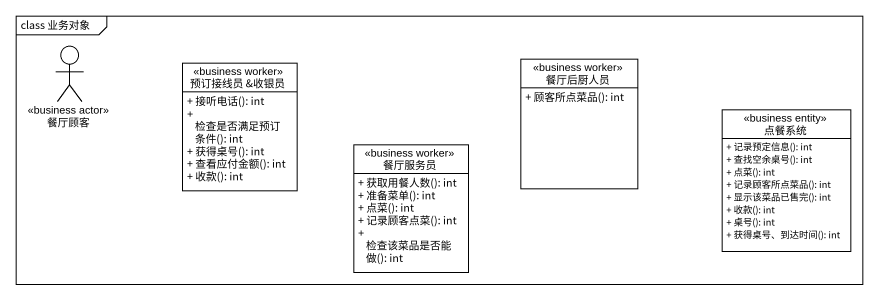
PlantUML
@startuml
mainframe class 业务对象
allowmixing
hide circle
hide empty members
skinparam classAttributeIconSize 0
actor 餐厅顾客 <<business actor>>
class "预订接线员 &收银员" as 预订接线员_收银员 <<business worker>> {
  + 接听电话(): int
  + 检查是否满足预订条件(): int
  + 获得桌号(): int
  + 查看应付金额(): int
  + 收款(): int
}
class 餐厅后厨人员 <<business worker>> {
  + 顾客所点菜品(): int
}
class 点餐系统 <<business entity>> {
  + 记录预定信息(): int
  + 查找空余桌号(): int
  + 点菜(): int
  + 记录顾客所点菜品(): int
  + 显示该菜品已售完(): int
  + 收款(): int
  + 桌号(): int
  + 获得桌号、到达时间(): int
}
class 餐厅服务员 <<business worker>> {
  + 获取用餐人数(): int
  + 准备菜单(): int
  + 点菜(): int
  + 记录顾客点菜(): int
  + 检查该菜品是否能做(): int
}
@enduml
